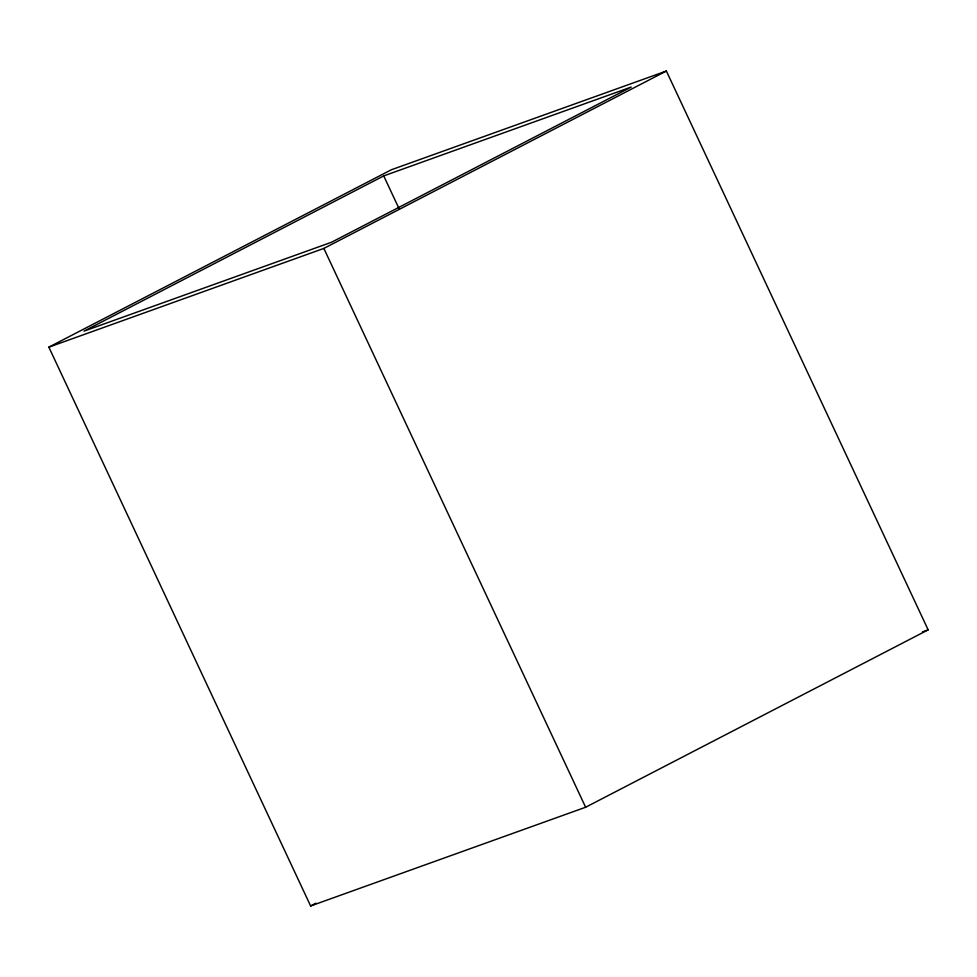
<?xml version="1.0" encoding="UTF-8"?>
<svg xmlns="http://www.w3.org/2000/svg" width="977" height="977" viewBox="0 0 977 977"><rect width="100%" height="100%" fill="white"/><g stroke="black" fill="none" stroke-linecap="round" stroke-linejoin="round"><path stroke-width="1.47" d="M48.85 347.153L391.374 169.754L666.375 71.028L928.15 629.847L585.626 807.246L310.625 905.972L48.85 347.153L323.851 248.414L666.375 71.028M383.717 175.909L84.01 331.13L331.508 242.259L631.215 87.051L383.717 175.909L399.227 209.017M310.625 905.972L316.035 903.175M922.422 631.911L928.15 629.847M323.851 248.414L585.626 807.246"/></g></svg>
